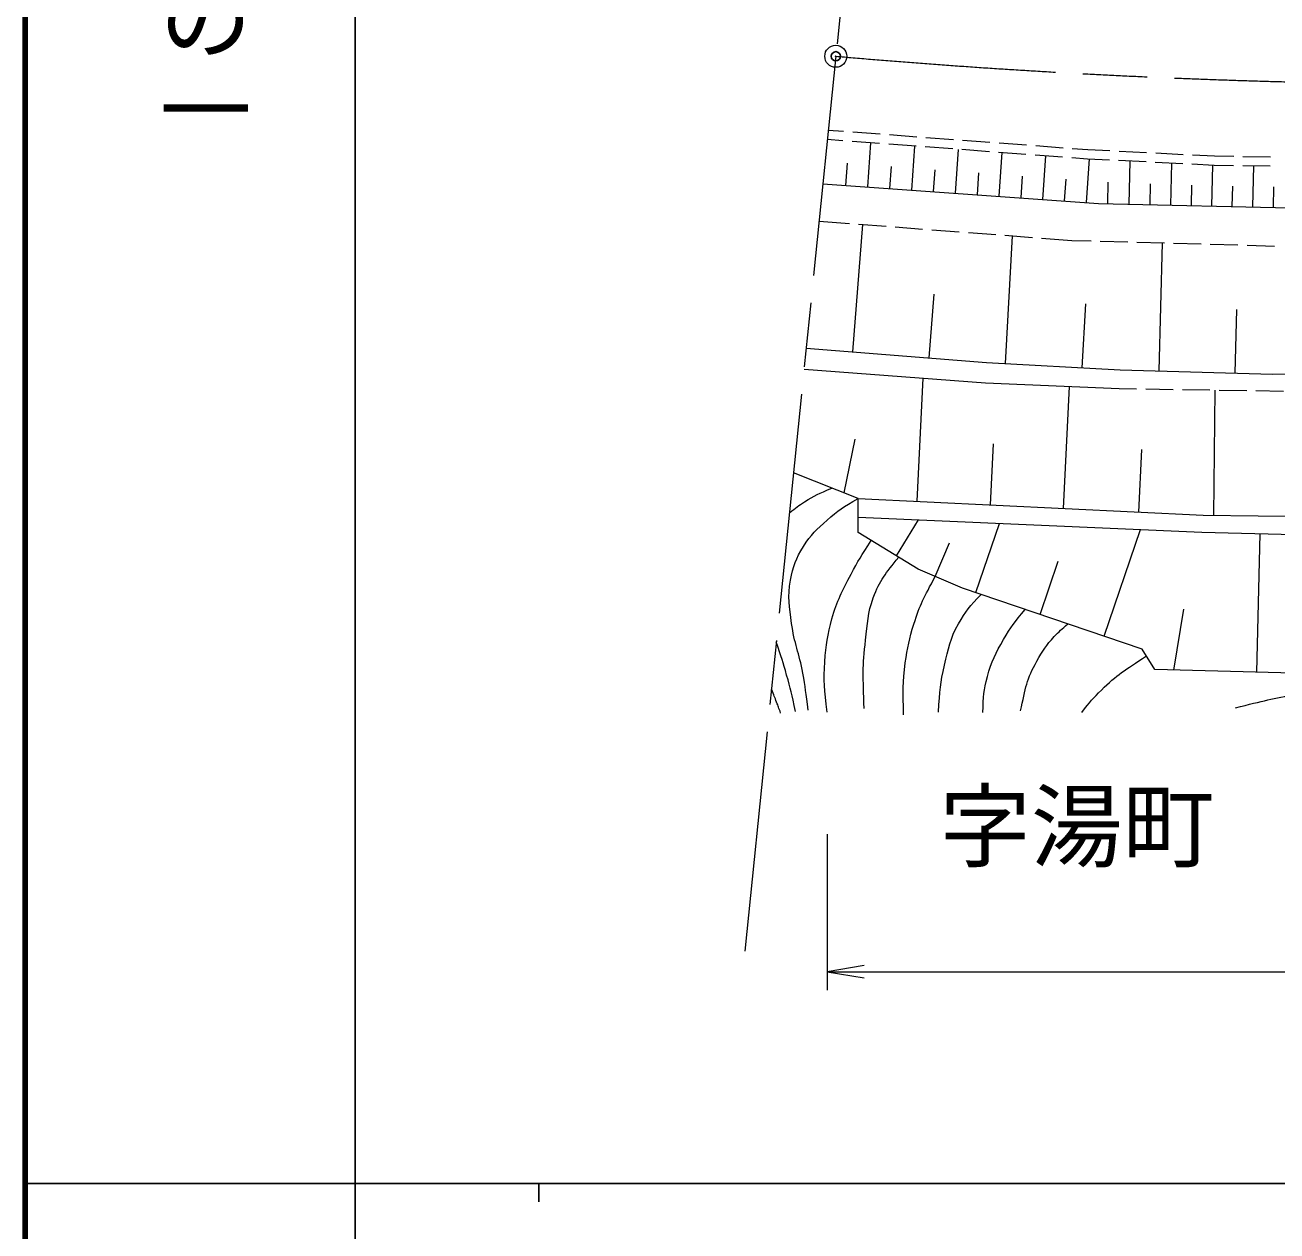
# Model space of a CAD drawing. Units: millimetres, scale not verified. Extents: x 40000 to 680000, y 20000 to 380000.
# Drawn here: x 40000 to 108228, y 202409 to 268102 of the extents above; entities that cross this region are included whole.
import ezdxf
from ezdxf.enums import TextEntityAlignment as Align

# ---------------------------------------------------------------- set-up
doc = ezdxf.new("R2010")
doc.units = ezdxf.units.MM
doc.header["$LTSCALE"] = 1000
doc.header["$PDMODE"] = 32
doc.header["$PDSIZE"] = 500
doc.linetypes.add('CHAIN', pattern=[18.5, 12, -1.5, 3.5, -1.5])
for name, color, linetype, lineweight in [('M-BGD', 7, 'Continuous', 13), ('M-BMK', 2, 'CHAIN', 13), ('M-BMK-SRVR', 3, 'Continuous', 13), ('M-STR-HTXT', 7, 'Continuous', 13), ('M-TTL', 2, 'Continuous', 140), ('M-TTL-BAND', 7, 'Continuous', 25)]:
    doc.layers.add(name, color=color, linetype=linetype, lineweight=lineweight)
doc.layers.add('M-BMK-HTXT', color=7, linetype='Continuous')
doc.layers.add('M-OTRS', color=6, linetype='Continuous')
doc.styles.add('@ＭＳ ゴシック', font='')
doc.styles.add('ＭＳ ゴシック', font='')
doc.styles.get('@ＭＳ ゴシック').set_extended_font_data('@MS Gothic')
doc.styles.get('ＭＳ ゴシック').set_extended_font_data('MS Gothic')

# ---------------------------------------------------------------- blocks, each defined once
blk = doc.blocks.new('open_arrow')
at = {"color": 0, "linetype": 'Continuous', "lineweight": -2}
blk.add_lwpolyline([(7.5, 1.25), (0, 0), (7.5, -1.25)], dxfattribs=at)

msp = doc.modelspace()

# ---------------------------------------------------------------- linework, layer by layer
at = {"layer": 'M-BGD'}
for p, q in [((84611, 262298), (83761, 262362)), ((86606, 262149), (85110, 262261)), ((88600, 262000), (87104, 262112)), ((84577, 261800), (83723, 261863)), ((86571, 261650), (85076, 261762)), ((85931, 259283), (86102, 261685)), ((88566, 261501), (87070, 261613)), ((88325, 259113), (88495, 261507)), ((90560, 261352), (89064, 261464)), ((90595, 261851), (89099, 261963)), ((90710, 258943), (90880, 261328)), ((92589, 261702), (91093, 261814)), ((94583, 261553), (93088, 261664)), ((96578, 261403), (95082, 261515)), ((97927, 261303), (97076, 261366)), ((92555, 261203), (91059, 261315)), ((94549, 261054), (93053, 261166)), ((93090, 258773), (93260, 261153)), ((96544, 260905), (95048, 261017)), ((95468, 258603), (95637, 260980)), ((97896, 260804), (97042, 260867)), ((97842, 258434), (98011, 260808)), ((99101, 260742), (97896, 260804)), ((99125, 261242), (97927, 261303)), ((101099, 260641), (99601, 260717)), ((101122, 261140), (99624, 261216)), ((100177, 258348), (100232, 260685)), ((103120, 261039), (101622, 261115)), ((104817, 260953), (103619, 261014)), ((105869, 260938), (104817, 260953)), ((107869, 260910), (106369, 260931)), ((84730, 259369), (84815, 260570)), ((87128, 259198), (87213, 260395)), ((89517, 259028), (89602, 260220)), ((91900, 258858), (91985, 260048)), ((103096, 260540), (101598, 260616)), ((102452, 258295), (102506, 260570)), ((104801, 260453), (103596, 260514)), ((104677, 258243), (104729, 260467)), ((105861, 260438), (104801, 260453)), ((107861, 260411), (106361, 260431)), ((106910, 258190), (106962, 260424)), ((94279, 258688), (94364, 259877)), ((96655, 258519), (96739, 259706)), ((99009, 258375), (99036, 259544)), ((101315, 258321), (101341, 259459)), ((103565, 258269), (103591, 259381)), ((105793, 258217), (105819, 259333)), ((108037, 258164), (108063, 259291)), ((83272, 257418), (84929, 257293)), ((85105, 250300), (85658, 257237)), ((85428, 257255), (86923, 257141)), ((87422, 257103), (88917, 256990)), ((89416, 256952), (90912, 256838)), ((91410, 256801), (92906, 256687)), ((93405, 256649), (94900, 256536)), ((93440, 249661), (93819, 256618)), ((95399, 256498), (97056, 256372)), ((97056, 256372), (98100, 256343)), ((98600, 256329), (100099, 256287)), ((100599, 256273), (102098, 256232)), ((101801, 249261), (101998, 256234)), ((102598, 256218), (104098, 256176)), ((104597, 256162), (106097, 256120)), ((106597, 256106), (108096, 256065)), ((89272, 249967), (89549, 253440)), ((97620, 249433), (97809, 252916)), ((105947, 249144), (106044, 252599)), ((88619, 242160), (88949, 248870)), ((96597, 241767), (96924, 248415)), ((99627, 248298), (100580, 248284)), ((101080, 248277), (102579, 248254)), ((103079, 248247), (104579, 248224)), ((104788, 241387), (104866, 248220)), ((105079, 248217), (106579, 248194)), ((107079, 248187), (108579, 248165)), ((84649, 242614), (85244, 245549)), ((92608, 241964), (92772, 245288)), ((100692, 241566), (100860, 244979)), ((87494, 239178), (88688, 241146)), ((91826, 237183), (93110, 240956)), ((98808, 234807), (100788, 240626)), ((107129, 232850), (107322, 240393)), ((89605, 238066), (90387, 239900)), ((95317, 235995), (96307, 238904)), ((102603, 232965), (103151, 236288))]:
    msp.add_line(p, q, dxfattribs=at)
for points in [[(146548, 261224), (147139, 259498), (147450, 258636), (146277, 256922), (143660, 250729), (142678, 246944), (132910, 245588), (125183, 241156), (125105, 239972), (122239, 238882), (111879, 232728), (101574, 232992), (100878, 234103), (91095, 237432), (88670, 238465), (85398, 240449), (85398, 242318), (81878, 243708)], [(83479, 259458), (98501, 258387), (109753, 258124), (120969, 258019), (135095, 258685), (147139, 259498)], [(82569, 250502), (92394, 249718), (99685, 249321), (107981, 249087), (116043, 249181), (130157, 249625), (143577, 250410)], [(82453, 249361), (92336, 248614), (99627, 248298)], [(85398, 242318), (104201, 241393), (125183, 241156)], [(85398, 241288), (104131, 240482), (109178, 240342)]]:
    msp.add_lwpolyline(points, dxfattribs=at)
for points, knots in [([(82683, 230772), (82566, 231740), (82526, 232010), (82387, 232798), (82199, 233866), (81917, 234432), (81780, 235508), (81663, 236420), (81552, 236956), (81717, 237861), (81855, 238617), (82013, 239046), (82418, 239699), (82816, 240339), (83150, 240629), (83711, 241132), (84311, 241670), (84593, 241834), (85398, 242318)], [0, 0, 0, 0, 1, 1, 1, 2, 2, 2, 3, 3, 3, 4, 4, 4, 5, 5, 5, 6, 6, 6, 6]), ([(81657, 241528), (82024, 241826), (82147, 241912), (82481, 242129), (83028, 242485), (83265, 242569), (83974, 242881)], [0, 0, 0, 0, 1, 1, 1, 2, 2, 2, 2]), ([(83711, 230679), (83570, 231927), (83509, 232351), (83587, 233421), (83654, 234344), (83728, 234866), (83976, 235758), (84253, 236753), (84540, 237273), (85020, 238188), (85407, 238924), (85565, 239183), (86111, 240016)], [0, 0, 0, 0, 1, 1, 1, 2, 2, 2, 3, 3, 3, 4, 4, 4, 4]), ([(85731, 230876), (85680, 232605), (85625, 233157), (85809, 234599), (85926, 235508), (85913, 236046), (86230, 236905), (86582, 237858), (86899, 238224), (87612, 239106)], [0, 0, 0, 0, 1, 1, 1, 2, 2, 2, 3, 3, 3, 3]), ([(87881, 230518), (87848, 231825), (87815, 232257), (87975, 233353), (88097, 234192), (88194, 234662), (88442, 235472), (88768, 236534), (88996, 236915), (89605, 238066)], [0, 0, 0, 0, 1, 1, 1, 2, 2, 2, 3, 3, 3, 3]), ([(89782, 230674), (89858, 231854), (89876, 232250), (90109, 233229), (90324, 234135), (90415, 234676), (90872, 235487), (91260, 236175), (91488, 236440), (92103, 237089)], [0, 0, 0, 0, 1, 1, 1, 2, 2, 2, 3, 3, 3, 3]), ([(92197, 230658), (92229, 231537), (92252, 231864), (92446, 232605), (92664, 233441), (92901, 233883), (93334, 234631), (93728, 235312), (93920, 235557), (94505, 236272)], [0, 0, 0, 0, 1, 1, 1, 2, 2, 2, 3, 3, 3, 3]), ([(94253, 230736), (94533, 231977), (94583, 232482), (95141, 233447), (95462, 234002), (95652, 234319), (96091, 234786), (96363, 235076), (96475, 235184), (96836, 235478)], [0, 0, 0, 0, 1, 1, 1, 2, 2, 2, 3, 3, 3, 3]), ([(81990, 230714), (81779, 231664), (81722, 231927), (81507, 232692), (81308, 233402), (81230, 233639), (80942, 234494)], [0, 0, 0, 0, 1, 1, 1, 2, 2, 2, 2]), ([(97587, 230658), (98044, 231246), (98216, 231423), (98662, 231873), (99507, 232726), (99934, 232951), (101110, 233733)], [0, 0, 0, 0, 1, 1, 1, 2, 2, 2, 2]), ([(105962, 230898), (107527, 231308), (107984, 231407), (109296, 231661), (111272, 232043), (112401, 232142), (114406, 232315), (116683, 232512), (117963, 232575), (120248, 232642), (122821, 232718), (124264, 232687), (126838, 232642), (128700, 232611), (129755, 232706), (131605, 232487), (132989, 232323), (133758, 232155), (135110, 231817), (136476, 231475), (136952, 231306), (138553, 230742)], [0, 0, 0, 0, 1, 1, 1, 2, 2, 2, 3, 3, 3, 4, 4, 4, 5, 5, 5, 6, 6, 6, 7, 7, 7, 7]), ([(81180, 230620), (81077, 230907), (81050, 230982), (80962, 231212), (80856, 231489), (80819, 231577), (80680, 231915)], [0, 0, 0, 0, 1, 1, 1, 2, 2, 2, 2])]:
    msp.add_open_spline(points, degree=3, knots=knots, dxfattribs=at)
at = {"layer": 'M-BMK'}
for p, q in [((89208, 315833), (84185, 266402)), ((84185, 266402), (79161, 216971))]:
    msp.add_line(p, q, dxfattribs=at)
msp.add_arc((119060, 664879), 400000, 264.99807, 273.70338, dxfattribs=at)
at = {"layer": 'M-BMK-SRVR'}
msp.add_circle((84185, 266402), 600, dxfattribs=at)
at = {"layer": 'M-OTRS'}
msp.add_point((84185, 266402), dxfattribs=at)
at = {"layer": 'M-STR-HTXT'}
for p, q in [((83723, 224021), (83723, 215529)), ((83723, 216529), (144731, 216529))]:
    msp.add_line(p, q, dxfattribs=at)
at = {"layer": 'M-TTL'}
msp.add_line((40000, 380000), (40000, 20000), dxfattribs=at)
at = {"layer": 'M-TTL-BAND'}
for p, q in [((58000, 370000), (58000, 20000)), ((40000, 205000), (579000, 205000)), ((68000, 205000), (68000, 204000))]:
    msp.add_line(p, q, dxfattribs=at)

# ---------------------------------------------------------------- block references
at = {"layer": 'M-STR-HTXT', "xscale": 267, "yscale": 267}
msp.add_blockref('open_arrow', (83723, 216529), dxfattribs=at)

# ---------------------------------------------------------------- texts
at = {"layer": 'M-BMK-HTXT', "style": 'ＭＳ ゴシック'}
msp.add_text('字湯町', height=3666, dxfattribs=at).set_placement((97320, 224444), align=Align.MIDDLE_CENTER)
at = {"layer": 'M-TTL-BAND', "style": '@ＭＳ ゴシック'}
msp.add_text('縮尺千分の一', height=3666, rotation=270, dxfattribs=at).set_placement((49777, 261030), align=Align.MIDDLE_RIGHT)

doc.saveas('drawing.dxf')
